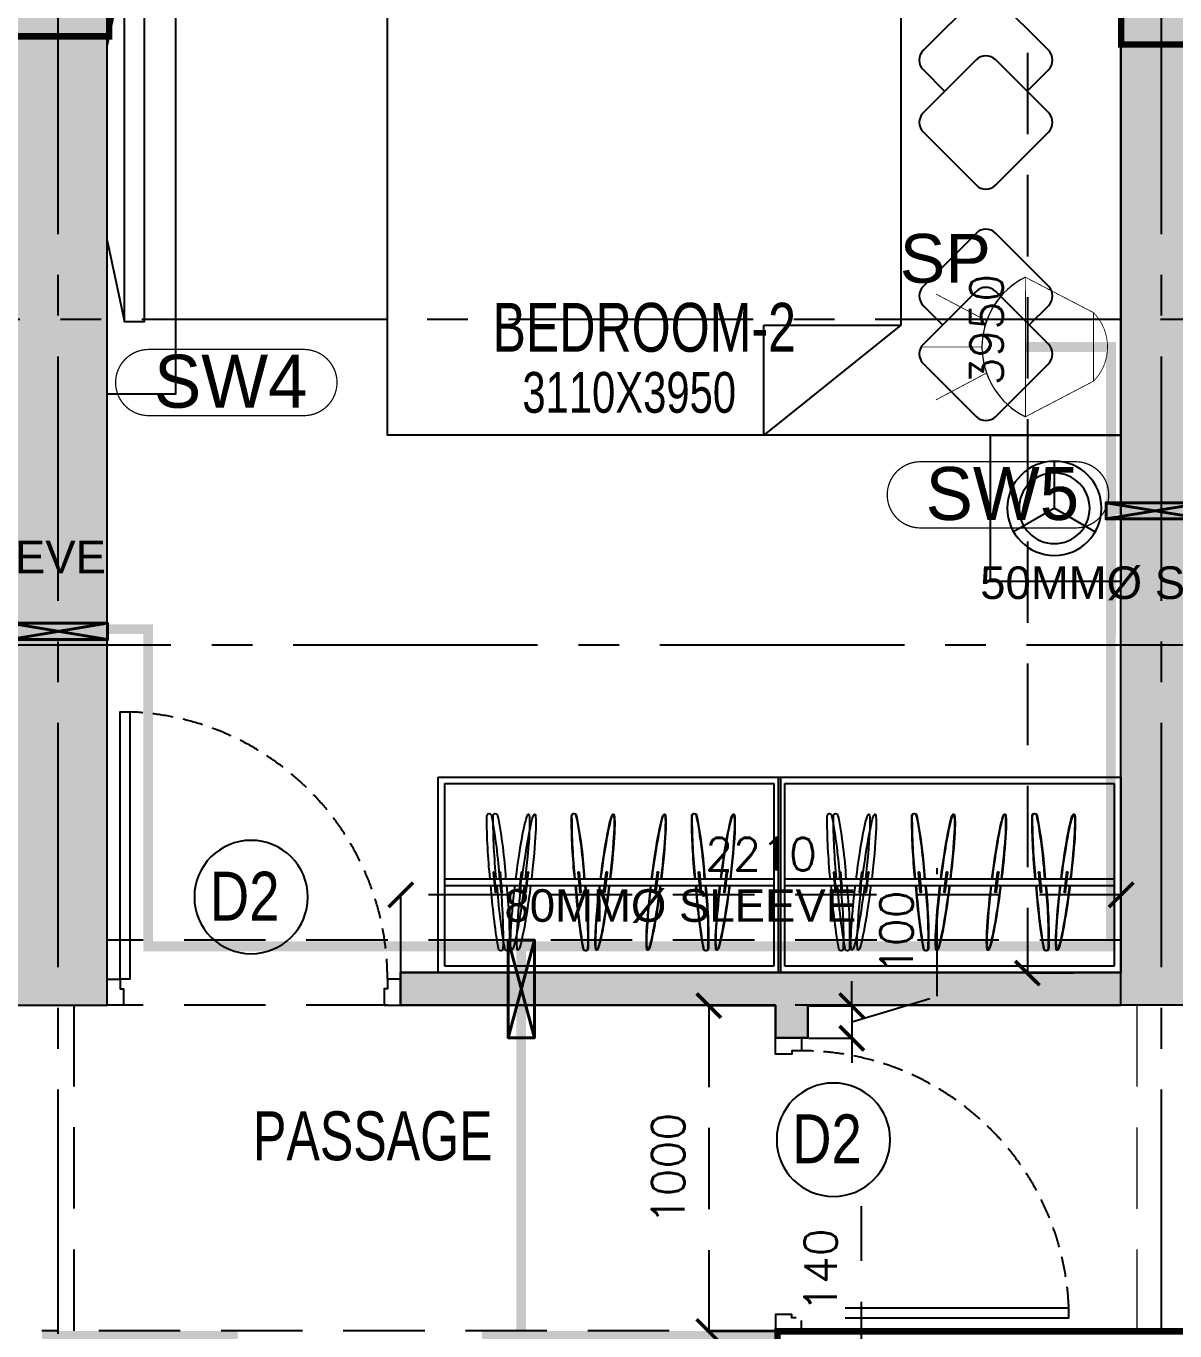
# Model space of a CAD drawing. Header units: millimetres. Extents: x 1135099 to 1230264, y -5736945 to -5695799.
# Drawn here: x 1209802 to 1213327, y -5706300 to -5702295 of the extents above; entities that cross this region are included whole.
import ezdxf
from ezdxf.enums import TextEntityAlignment as Align

# ---------------------------------------------------------------- set-up
doc = ezdxf.new("R2010")
doc.units = ezdxf.units.MM
doc.header["$LTSCALE"] = 1000
doc.header["$MEASUREMENT"] = 0
for name, pattern in [('2BHK-A - BACK$1$AUDIT_D_120904163729-0', [0]), ('2BHK-A - BACK$1$HIDDEN', [0.375, 0.25, -0.125]), ('AUDIT_D_120904163729-0', [0]), ('T8(T9 IS SIMILAR) - DIMENSION & TEXTING$0$( Hidden )', [0.375, 0.25, -0.125]), ('T8(T9 IS SIMILAR) - DIMENSION & TEXTING$0$1', [0]), ('T8(T9 IS SIMILAR) - DIMENSION & TEXTING$0$3BHK-D$0$HIDDEN', [0.375, 0.25, -0.125]), ('T8(T9 IS SIMILAR) - DIMENSION & TEXTING$0$HIDDEN', [0.375, 0.25, -0.125]), ('T8(T9 IS SIMILAR) - DIMENSION & TEXTING$1$AUDIT_D_120904163729-0', [0]), ('T8(T9 IS SIMILAR)$0$$0$HIDDEN', [0.375, 0.25, -0.125]), ('T8(T9 IS SIMILAR)$0$HIDDEN', [0.375, 0.25, -0.125]), ('T8_REFUGE COLUMNS$0$CENTER2', [1.125, 0.75, -0.125, 0.125, -0.125])]:
    doc.linetypes.add(name, pattern=pattern)
doc.layers.get('0').update_dxf_attribs({"linetype": 'AUDIT_D_120904163729-0'})
for name, color, linetype in [('2BHK-A - BACK$0$2BHK-A - FRONT$0$a-furniture', 8, 'Continuous'), ('2BHK-A - BACK$0$A-DOOR-FULL', 2, 'Continuous'), ('2BHK-A - BACK$1$A-HATCH -160', 251, '2BHK-A - BACK$1$AUDIT_D_120904163729-0'), ('T8(T9 IS SIMILAR) - DIMENSION & TEXTING$0$A-DIMENSIONS', 2, 'T8(T9 IS SIMILAR) - DIMENSION & TEXTING$0$HIDDEN'), ('T8(T9 IS SIMILAR) - DIMENSION & TEXTING$0$A-FIRE FIGHTING', 7, 'T8(T9 IS SIMILAR) - DIMENSION & TEXTING$1$AUDIT_D_120904163729-0'), ('T8(T9 IS SIMILAR) - DIMENSION & TEXTING$1$a-window-no', 125, 'Continuous'), ('T8(T9 IS SIMILAR)$0$S-BEAM', 20, 'T8(T9 IS SIMILAR)$0$$0$HIDDEN'), ('T8_REFUGE COLUMNS$0$A-CENTERLINE', 193, 'T8_REFUGE COLUMNS$0$CENTER2'), ('T8_REFUGE COLUMNS$1$A-RCC COLS', 3, 'Continuous'), ('T8_TYPICAL COLUMNS$0$A-RCC COLS', 3, 'Continuous')]:
    doc.layers.add(name, color=color, linetype=linetype)
for name, color, linetype, lineweight in [('2BHK-A - BACK$1$A-WALL- 160', 6, 'Continuous', 30), ('T8(T9 IS SIMILAR) - DIMENSION & TEXTING$0$U-IPD-WS-FIRE', 1, 'Continuous', 40), ('T8(T9 IS SIMILAR) - DIMENSION & TEXTING$0$U-IPD-WS-SP', 1, 'Continuous', 5), ('T8(T9 IS SIMILAR) - DIMENSION & TEXTING$0$U-IPD-WS-TEXT', 7, 'Continuous', 0), ('T8(T9 IS SIMILAR) - DIMENSION & TEXTING$1$a-Text', 4, 'Continuous', 0), ('T8(T9 IS SIMILAR) - DIMENSION & TEXTING$1$a-TEXT -R SIZE', 4, 'Continuous', 0), ('T8(T9 IS SIMILAR)$0$D&W', 8, 'Continuous', 25), ('T8(T9 IS SIMILAR)$0$SCPL BEAM', 191, 'T8(T9 IS SIMILAR)$0$$0$HIDDEN', 13), ('T8_REFUGE COLUMNS$0$A-COLUMN NO size reduce', 81, 'Continuous', 25)]:
    doc.layers.add(name, color=color, linetype=linetype, lineweight=lineweight)
doc.layers.add('A-RERA CARPET AREA', color=30, linetype='Continuous', plot=False)
for name, color, linetype, lineweight, true_color in [('T8(T9 IS SIMILAR) - DIMENSION & TEXTING$0$U-IPD-SP-SLEV-50', 7, 'T8(T9 IS SIMILAR) - DIMENSION & TEXTING$0$3BHK-D$0$HIDDEN', 40, 0x2f0dd9), ('T8(T9 IS SIMILAR) - DIMENSION & TEXTING$0$U-IPD-SP-SLEV-80', 7, 'T8(T9 IS SIMILAR) - DIMENSION & TEXTING$0$1', 40, 0x10d54b), ('T8_REFUGE COLUMNS$1$COL-HATCH', 7, 'Continuous', 25, 0xa3a3a3)]:
    doc.layers.add(name, color=color, linetype=linetype, lineweight=lineweight, true_color=true_color)
doc.styles.add('T8(T9 IS SIMILAR) - DIMENSION & TEXTING$0$arial', font='sanss___.ttf')
doc.styles.add('T8(T9 IS SIMILAR) - DIMENSION & TEXTING$0$Romans 1', font='romans.shx', dxfattribs={"height": 100})
doc.styles.add('T8(T9 IS SIMILAR) - DIMENSION & TEXTING$1$ARIAL ARROW', font='swisscl.ttf')
doc.styles.add('T8(T9 IS SIMILAR) - DIMENSION & TEXTING$1$LODHA STANDERD', font='sanss___.ttf')
doc.styles.add('T8_REFUGE COLUMNS$0$STANDARD', font='GOTHIC.TTF')
doc.dimstyles.new('T8(T9 IS SIMILAR) - DIMENSION & TEXTING$0$ALPINE S', dxfattribs={"dimscale": 0, "dimtxt": 100, "dimasz": 75, "dimexe": 0, "dimexo": 0, "dimgap": 75, "dimtad": 1, "dimdec": 0, "dimzin": 0, "dimdsep": 46, "dimtxsty": 'T8(T9 IS SIMILAR) - DIMENSION & TEXTING$0$Romans 1', "dimblk": 'T8(T9 IS SIMILAR) - DIMENSION & TEXTING$0$_ArchTick', "dimcen": 0.09, "dimclrd": 256, "dimclre": 256, "dimclrt": 7, "dimadec": 0, "dimazin": 0, "dimtfac": 1, "dimtdec": 0, "dimtofl": 0, "dimtmove": 1, "dimatfit": 0, "dimldrblk": 'T8(T9 IS SIMILAR) - DIMENSION & TEXTING$0$_Open90', "dimfxl": 1, "dimtolj": 1, "dimtzin": 0, "dimarcsym": 0})

# ---------------------------------------------------------------- blocks, each defined once
blk = doc.blocks.new('T8(T9 IS SIMILAR) - DIMENSION & TEXTING$1$WINDOW TAG')
at = {"layer": 'T8(T9 IS SIMILAR) - DIMENSION & TEXTING$1$a-window-no'}
blk.add_circle((0, 0), 174.1, dxfattribs=at)
at = {"layer": 'T8(T9 IS SIMILAR) - DIMENSION & TEXTING$1$a-window-no', "style": 'T8(T9 IS SIMILAR) - DIMENSION & TEXTING$1$LODHA STANDERD'}
blk.add_attdef('WINDOW', text='', height=150, dxfattribs=at).set_placement((11.3, 2.8), align=Align.MIDDLE_CENTER)
blk = doc.blocks.new('T8(T9 IS SIMILAR) - DIMENSION & TEXTING$0$_ArchTick')
at = {"color": 0, "linetype": 'ByBlock', "const_width": 0.15}
blk.add_lwpolyline([(-0.5, -0.5), (0.5, 0.5)], dxfattribs=at)
blk = doc.blocks.new('*D486')
at = {"layer": 'T8(T9 IS SIMILAR) - DIMENSION & TEXTING$0$A-DIMENSIONS', "linetype": 'T8(T9 IS SIMILAR) - DIMENSION & TEXTING$0$HIDDEN', "lineweight": -2, "transparency": 16777216}
for p, q in [((1212102.3, -5705301.3), (1211897, -5705301.3)), ((1212102.3, -5706301.3), (1211897, -5706301.3))]:
    blk.add_line(p, q, dxfattribs=at)
at = {"layer": 'T8(T9 IS SIMILAR) - DIMENSION & TEXTING$0$A-DIMENSIONS', "lineweight": -2, "transparency": 16777216}
blk.add_line((1211897, -5705301.3), (1211897, -5706301.3), dxfattribs=at)
at = {"layer": 'T8(T9 IS SIMILAR) - DIMENSION & TEXTING$0$A-DIMENSIONS', "linetype": 'ByBlock', "lineweight": -2, "transparency": 16777216, "xscale": 75, "yscale": 75, "zscale": 75}
for p, rotation in [((1211897, -5705301.3), 90), ((1211897, -5706301.3), 270)]:
    blk.add_blockref('T8(T9 IS SIMILAR) - DIMENSION & TEXTING$0$_ArchTick', p, dxfattribs=dict(at, rotation=rotation))
at = {"layer": 'T8(T9 IS SIMILAR) - DIMENSION & TEXTING$0$A-DIMENSIONS', "color": 7, "linetype": 'ByBlock', "transparency": 16777216, "insert": (1211772, -5705801.3), "char_height": 100, "attachment_point": 5, "rotation": 90, "style": 'T8(T9 IS SIMILAR) - DIMENSION & TEXTING$0$Romans 1'}
blk.add_mtext('\\A1;1000', dxfattribs=at)
blk = doc.blocks.new('T8(T9 IS SIMILAR) - DIMENSION & TEXTING$0$_Open90')
at = {"color": 0, "linetype": 'ByBlock', "lineweight": -2}
for p, q in [((0, 0), (-1, 0)), ((-0.5, 0.5), (0, 0)), ((0, 0), (-0.5, -0.5))]:
    blk.add_line(p, q, dxfattribs=at)
blk = doc.blocks.new('*D487')
at = {"layer": 'T8(T9 IS SIMILAR) - DIMENSION & TEXTING$0$A-DIMENSIONS', "lineweight": -2, "transparency": 16777216}
for p, q in [((1212597.7, -5705272.6), (1212597.7, -5704879.7)), ((1212335.2, -5705301.3), (1212335.2, -5705226.3)), ((1212335.2, -5705351.3), (1212597.7, -5705272.6)), ((1212335.2, -5705301.3), (1212335.2, -5705401.3)), ((1212335.2, -5705401.3), (1212335.2, -5705476.3))]:
    blk.add_line(p, q, dxfattribs=at)
at = {"layer": 'T8(T9 IS SIMILAR) - DIMENSION & TEXTING$0$A-DIMENSIONS', "linetype": 'T8(T9 IS SIMILAR) - DIMENSION & TEXTING$0$HIDDEN', "lineweight": -2, "transparency": 16777216}
for p, q in [((1212202.3, -5705301.3), (1212335.2, -5705301.3)), ((1212202.3, -5705401.3), (1212335.2, -5705401.3))]:
    blk.add_line(p, q, dxfattribs=at)
at = {"layer": 'T8(T9 IS SIMILAR) - DIMENSION & TEXTING$0$A-DIMENSIONS', "linetype": 'ByBlock', "lineweight": -2, "transparency": 16777216, "xscale": 75, "yscale": 75, "zscale": 75}
for p, rotation in [((1212335.2, -5705301.3), 270), ((1212335.2, -5705401.3), 90)]:
    blk.add_blockref('T8(T9 IS SIMILAR) - DIMENSION & TEXTING$0$_ArchTick', p, dxfattribs=dict(at, rotation=rotation))
at = {"layer": 'T8(T9 IS SIMILAR) - DIMENSION & TEXTING$0$A-DIMENSIONS', "color": 7, "linetype": 'ByBlock', "transparency": 16777216, "insert": (1212472.7, -5705076.1), "char_height": 100, "attachment_point": 5, "rotation": 90, "style": 'T8(T9 IS SIMILAR) - DIMENSION & TEXTING$0$Romans 1'}
blk.add_mtext('\\A1;100', dxfattribs=at)
blk = doc.blocks.new('*D488')
at = {"layer": 'T8(T9 IS SIMILAR) - DIMENSION & TEXTING$0$A-DIMENSIONS', "linetype": 'T8(T9 IS SIMILAR) - DIMENSION & TEXTING$0$HIDDEN', "lineweight": -2, "transparency": 16777216}
for p, q in [((1210952.2, -5705201.3), (1210952.2, -5704961)), ((1213161.8, -5705201.3), (1213161.8, -5704961))]:
    blk.add_line(p, q, dxfattribs=at)
at = {"layer": 'T8(T9 IS SIMILAR) - DIMENSION & TEXTING$0$A-DIMENSIONS', "lineweight": -2, "transparency": 16777216}
blk.add_line((1213161.8, -5704961), (1210952.2, -5704961), dxfattribs=at)
at = {"layer": 'T8(T9 IS SIMILAR) - DIMENSION & TEXTING$0$A-DIMENSIONS', "linetype": 'ByBlock', "lineweight": -2, "transparency": 16777216, "xscale": 75, "yscale": 75, "zscale": 75, "rotation": 180}
blk.add_blockref('T8(T9 IS SIMILAR) - DIMENSION & TEXTING$0$_ArchTick', (1210952.2, -5704961), dxfattribs=at)
at = {"layer": 'T8(T9 IS SIMILAR) - DIMENSION & TEXTING$0$A-DIMENSIONS', "linetype": 'ByBlock', "lineweight": -2, "transparency": 16777216, "xscale": 75, "yscale": 75, "zscale": 75}
blk.add_blockref('T8(T9 IS SIMILAR) - DIMENSION & TEXTING$0$_ArchTick', (1213161.8, -5704961), dxfattribs=at)
at = {"layer": 'T8(T9 IS SIMILAR) - DIMENSION & TEXTING$0$A-DIMENSIONS', "color": 7, "linetype": 'ByBlock', "transparency": 16777216, "insert": (1212057, -5704836), "char_height": 100, "attachment_point": 5, "style": 'T8(T9 IS SIMILAR) - DIMENSION & TEXTING$0$Romans 1'}
blk.add_mtext('\\A1;2210', dxfattribs=at)
blk = doc.blocks.new('*D491')
at = {"layer": 'T8(T9 IS SIMILAR) - DIMENSION & TEXTING$0$A-DIMENSIONS', "linetype": 'T8(T9 IS SIMILAR) - DIMENSION & TEXTING$0$HIDDEN', "lineweight": -2, "transparency": 16777216}
for p, q in [((1213016.9, -5701251.3), (1212874.1, -5701251.3)), ((1213016.9, -5705201.3), (1212874.1, -5705201.3))]:
    blk.add_line(p, q, dxfattribs=at)
at = {"layer": 'T8(T9 IS SIMILAR) - DIMENSION & TEXTING$0$A-DIMENSIONS', "lineweight": -2, "transparency": 16777216}
blk.add_line((1212874.1, -5701251.3), (1212874.1, -5705201.3), dxfattribs=at)
at = {"layer": 'T8(T9 IS SIMILAR) - DIMENSION & TEXTING$0$A-DIMENSIONS', "linetype": 'ByBlock', "lineweight": -2, "transparency": 16777216, "xscale": 75, "yscale": 75, "zscale": 75}
for p, rotation in [((1212874.1, -5701251.3), 90), ((1212874.1, -5705201.3), 270)]:
    blk.add_blockref('T8(T9 IS SIMILAR) - DIMENSION & TEXTING$0$_ArchTick', p, dxfattribs=dict(at, rotation=rotation))
at = {"layer": 'T8(T9 IS SIMILAR) - DIMENSION & TEXTING$0$A-DIMENSIONS', "color": 7, "linetype": 'ByBlock', "transparency": 16777216, "insert": (1212749.1, -5703226.3), "char_height": 100, "attachment_point": 5, "rotation": 90, "style": 'T8(T9 IS SIMILAR) - DIMENSION & TEXTING$0$Romans 1'}
blk.add_mtext('\\A1;3950', dxfattribs=at)
blk = doc.blocks.new('T8(T9 IS SIMILAR) - DIMENSION & TEXTING$0$SIDE SPRINKLER')
at = {"layer": 'T8(T9 IS SIMILAR) - DIMENSION & TEXTING$0$U-IPD-WS-SP', "const_width": 3, "elevation": 0}
for points in [[(-6847.2, -87791.6), (-7102.7, -87925.5)], [(-6700.4, -87955.9), (-6510.2, -87854.9)], [(-6683.5, -88053.8), (-6456.1, -88053.8)], [(-6700.2, -88152.7), (-6509.9, -88253.3)], [(-6847.2, -88315.9), (-7102.7, -88183.1)]]:
    blk.add_lwpolyline(points, dxfattribs=at)
for points in [[(-6847.2, -87791.6, 0.000405), (-6846.7, -88316.2, 0.623274), (-6846.7, -87792.3, 0.617961)], [(-7102.7, -87925.2, 0.001274), (-7102.7, -88183.1, -0.409371), (-7102.7, -87925.2, -0.617961)]]:
    blk.add_lwpolyline(points, format="xyb", dxfattribs=at)
at = {"layer": 'T8(T9 IS SIMILAR) - DIMENSION & TEXTING$0$U-IPD-WS-SP'}
for centre, start, end in [((-6975.2, -88053.8), 296.0387, 63.9613), ((-6975.2, -88053.8), 0, 63.9613), ((-6975.2, -88054.2), 296.1316, 0.0929)]:
    blk.add_arc(centre, 291.8, start, end, dxfattribs=at)
blk = doc.blocks.new('T8(T9 IS SIMILAR) - DIMENSION & TEXTING$0$A$C7A147FD6')
at = {"layer": 'T8(T9 IS SIMILAR) - DIMENSION & TEXTING$0$U-IPD-SP-SLEV-50', "linetype": 'ByBlock'}
for points, elevation in [([(5963.1, 11616.6), (5663.1, 11616.6), (5663.1, 11566.6), (5963.1, 11566.6), (5963.1, 11616.6), (5663.1, 11566.6), (5963.1, 11566.6), (5663.1, 11616.6)], -2.9), ([(2600.1, 11246.4), (2300.1, 11246.4), (2300.1, 11196.4), (2600.1, 11196.4), (2600.1, 11246.4), (2300.1, 11196.4), (2600.1, 11196.4), (2300.1, 11246.4)], -0.6)]:
    blk.add_lwpolyline(points, dxfattribs=dict(at, elevation=elevation))
at = {"layer": 'T8(T9 IS SIMILAR) - DIMENSION & TEXTING$0$U-IPD-SP-SLEV-80', "elevation": -1.3}
blk.add_lwpolyline([(3829.3, 10274.2), (3829.3, 9974.2), (3909.3, 9974.2), (3909.3, 10274.2), (3829.3, 10274.2), (3909.3, 9974.2), (3829.3, 9974.2), (3909.3, 10274.2)], dxfattribs=at)
at = {"layer": 'T8(T9 IS SIMILAR) - DIMENSION & TEXTING$0$U-IPD-WS-FIRE', "color": 9, "linetype": 'T8(T9 IS SIMILAR) - DIMENSION & TEXTING$0$( Hidden )', "ltscale": 2, "true_color": 0xafd9aa, "const_width": 30}
for points, elevation in [([(5416.1, 12094.5), (5678.3, 12094.5), (5678.2, 10254.7), (4030.8, 10254.8), (3869.2, 10254.8), (3869.1, 8762.1), (3869.1, 7119), (-58.2, 7119.2), (-58.4, 4440), (-2302, 4440)], -1.3), ([(6327.5, 11596), (5663.8, 11596)], -1.3), ([(2048.3, 11228.2), (2724.5, 11228.2), (2724.5, 10254.8), (3869.2, 10254.8)], -0.6)]:
    blk.add_lwpolyline(points, dxfattribs=dict(at, elevation=elevation))
at = {"layer": 'T8(T9 IS SIMILAR) - DIMENSION & TEXTING$0$U-IPD-WS-FIRE', "xscale": 0.8162240268536691, "yscale": 0.8162240268536691, "zscale": 0.8162240268536691, "rotation": 179.9968069534352}
blk.add_blockref('T8(T9 IS SIMILAR) - DIMENSION & TEXTING$0$SIDE SPRINKLER', (-176.6, -59776.9, -1.3), dxfattribs=at)
at = {"layer": 'T8(T9 IS SIMILAR) - DIMENSION & TEXTING$0$U-IPD-WS-TEXT', "style": 'T8(T9 IS SIMILAR) - DIMENSION & TEXTING$0$arial'}
for s, width, insert, char_height, attachment_point, rotation in [('SP', 0.382, (5030.3, 12441.6, -2), 150, 1, 359.9967), ('50MM%%C SLEEVE', 1876.047, (2595.3, 11499.9, -1), 100, 3, 0.0013), ('50MM%%C SLEEVE', 1876.047, (6356.1, 11421, -1), 100, 3, 0.0013), ('80MM%%C SLEEVE', 1876.047, (4896.6, 10430.1, -0.6), 100, 3, 0.0013)]:
    blk.add_mtext_dynamic_manual_height_columns(s, width=width, gutter_width=0.75, heights=[0], dxfattribs=dict(at, insert=insert, char_height=char_height, attachment_point=attachment_point, rotation=rotation))
blk = doc.blocks.new('*D324')
at = {"layer": 'T8(T9 IS SIMILAR) - DIMENSION & TEXTING$0$A-DIMENSIONS', "lineweight": -2, "transparency": 16777216}
for p, q in [((1212365.1, -5706459.9), (1212365.1, -5705917)), ((1212365.1, -5706599.9), (1212365.1, -5706674.9))]:
    blk.add_line(p, q, dxfattribs=at)
at = {"layer": 'T8(T9 IS SIMILAR) - DIMENSION & TEXTING$0$A-DIMENSIONS', "linetype": 'T8(T9 IS SIMILAR) - DIMENSION & TEXTING$0$HIDDEN', "lineweight": -2, "transparency": 16777216}
for p, q in [((1212262.5, -5706459.9), (1212365.1, -5706459.9)), ((1212262.5, -5706599.9), (1212365.1, -5706599.9))]:
    blk.add_line(p, q, dxfattribs=at)
at = {"layer": 'T8(T9 IS SIMILAR) - DIMENSION & TEXTING$0$A-DIMENSIONS', "linetype": 'ByBlock', "lineweight": -2, "transparency": 16777216, "xscale": 75, "yscale": 75, "zscale": 75}
for p, rotation in [((1212365.1, -5706459.9), 270), ((1212365.1, -5706599.9), 90)]:
    blk.add_blockref('T8(T9 IS SIMILAR) - DIMENSION & TEXTING$0$_ArchTick', p, dxfattribs=dict(at, rotation=rotation))
at = {"layer": 'T8(T9 IS SIMILAR) - DIMENSION & TEXTING$0$A-DIMENSIONS', "color": 7, "linetype": 'ByBlock', "transparency": 16777216, "insert": (1212240.1, -5706113.4), "char_height": 100, "attachment_point": 5, "rotation": 90, "style": 'T8(T9 IS SIMILAR) - DIMENSION & TEXTING$0$Romans 1', "bg_fill": 3, "box_fill_scale": 1.25, "bg_fill_color": 256, "bg_fill_true_color": 13158600, "bg_fill_transparency": 0}
blk.add_mtext('\\A1;140', dxfattribs=at)
blk = doc.blocks.new('T8_REFUGE COLUMNS')
at = {"layer": 'T8_REFUGE COLUMNS$1$COL-HATCH', "linetype": 'ByBlock'}
h = blk.add_hatch(color=256, dxfattribs=at)
h.dxf.hatch_style = 1
h.paths.add_polyline_path([(1210052.1, -5701089.9), (1209752.1, -5701089.9), (1209752.1, -5705299.9), (1210052.1, -5705299.9)])
h = blk.add_hatch(color=256, dxfattribs=at)
h.dxf.hatch_style = 1
h.paths.add_polyline_path([(1213162.1, -5701089.9), (1213412.1, -5701089.9), (1213412.1, -5705299.9), (1213162.1, -5705299.9)])
at = {"layer": 'T8_REFUGE COLUMNS$0$A-CENTERLINE'}
for p, q in [((1209902.1, -5728808.5), (1209902.1, -5698573.6)), ((1213287.1, -5728808.5), (1213287.1, -5698573.6)), ((1214284.1, -5703194.9), (1182156.9, -5703194.9)), ((1218123.2, -5704194.9), (1182156.9, -5704194.9))]:
    blk.add_line(p, q, dxfattribs=at)
at = {"layer": 'T8_REFUGE COLUMNS$0$A-COLUMN NO size reduce', "linetype": 'ByBlock', "const_width": 3.9}
for points in [[(1210179.9, -5703490.4, -1), (1210179.9, -5703287.2), (1210656, -5703287.2, -1), (1210656, -5703490.4)], [(1212547.2, -5703835.1, -1), (1212547.2, -5703631.9), (1213023.6, -5703631.9, -1), (1213023.6, -5703835.1)]]:
    blk.add_lwpolyline(points, format="xyb", close=True, dxfattribs=at)
at = {"layer": 'T8_REFUGE COLUMNS$1$A-RCC COLS', "linetype": 'ByBlock'}
for points in [[(1210052.1, -5701089.9), (1209752.1, -5701089.9), (1209752.1, -5705299.9), (1210052.1, -5705299.9)], [(1213162.1, -5701089.9), (1213412.1, -5701089.9), (1213412.1, -5705299.9), (1213162.1, -5705299.9)]]:
    blk.add_lwpolyline(points, close=True, dxfattribs=at)
at = {"layer": 'T8_REFUGE COLUMNS$0$A-COLUMN NO size reduce', "linetype": 'ByBlock', "char_height": 162.5, "attachment_point": 1, "style": 'T8_REFUGE COLUMNS$0$STANDARD'}
for s, width, insert in [('SW4', 2000.242, (1210196.2, -5703303.5)), ('SW5', 1745.453, (1212563.4, -5703648.1))]:
    blk.add_mtext_dynamic_manual_height_columns(s, width=width, gutter_width=500, heights=[0], dxfattribs=dict(at, insert=insert))
blk = doc.blocks.new('T8_TYPICAL COLUMNS')
at = {"layer": 'T8_TYPICAL COLUMNS$0$A-RCC COLS', "linetype": 'ByBlock'}
blk.add_blockref('T8_REFUGE COLUMNS', (0, 0), dxfattribs=at)
blk = doc.blocks.new('*U742')
for points in [[(0, 0), (0, 820), (-30, 820), (-30, 0)], [(-860, 0), (-820, 0), (-820, -30), (-810, -30), (-810, -80), (-860, -80)], [(40, 0), (0, 0), (0, -30), (-10, -30), (-10, -80), (40, -80)]]:
    blk.add_lwpolyline(points, close=True)
at = {"color": 0, "linetype": 'ByBlock', "ltscale": 0.25}
blk.add_arc((1.2, -0.5), 821.2, 92.373, 179.9653, dxfattribs=at)
blk = doc.blocks.new('*U740')
for points in [[(0, 0), (0, 820), (30, 820), (30, 0)], [(-40, 0), (0, 0), (0, -30), (10, -30), (10, -80), (-40, -80)], [(860, 0), (820, 0), (820, -30), (810, -30), (810, -80), (860, -80)]]:
    blk.add_lwpolyline(points, close=True)
at = {"color": 0, "linetype": 'ByBlock', "ltscale": 0.25}
blk.add_arc((-1.2, -0.5), 821.2, 0.0347, 87.627, dxfattribs=at)
blk = doc.blocks.new('2BHK-A - BACK$0$2BHK-A - FRONT$0$A$C6E931037')
at = {"color": 0, "linetype": 'ByBlock'}
for p, q in [((1050, 600), (0, 600)), ((0, 600), (0, 0)), ((1030, 580), (20, 580)), ((20, 580), (20, 20)), ((1030, 20), (1030, 580)), ((1050, 0), (1050, 600)), ((1029, 287.5), (19, 287.5)), ((169.2, 247.5), (161.9, 307.1)), ((170.8, 247.5), (163.5, 307.1)), ((164.9, 307.5), (172.2, 247.9)), ((166.5, 307.5), (173.8, 247.9)), ((242.4, 247.6), (247.7, 307.4)), ((244, 247.6), (249.2, 307.4)), ((250.7, 307.1), (245.4, 247.4)), ((252.2, 307.1), (247, 247.4)), ((381.4, 247.5), (374, 307.1)), ((374, 307.1), (374, 307.1)), ((382.9, 247.5), (375.6, 307.1)), ((375.6, 307.1), (375.6, 307.1)), ((377, 307.5), (377, 307.5)), ((377, 307.5), (384.3, 247.9)), ((378.6, 307.5), (378.6, 307.5)), ((378.6, 307.5), (385.9, 247.9)), ((538.2, 247.5), (530.9, 307.1)), ((539.8, 247.5), (532.4, 307.1)), ((533.9, 307.5), (541.2, 247.9)), ((535.4, 307.5), (542.7, 247.9)), ((611.4, 247.6), (616.6, 307.4)), ((612.9, 247.6), (618.2, 307.4)), ((619.6, 307.1), (614.4, 247.4)), ((621.2, 307.1), (615.9, 247.4)), ((780.2, 247.5), (772.9, 307.1)), ((775.8, 307.5), (783.1, 247.9)), ((799.4, 247.5), (792.1, 307.1)), ((795.1, 307.5), (802.4, 247.9)), ((853.4, 247.6), (858.6, 307.4)), ((861.6, 307.1), (856.3, 247.4)), ((872.6, 247.6), (877.8, 307.4)), ((880.8, 307.1), (875.6, 247.4)), ((1030, 267.5), (20, 267.5)), ((381.4, 247.5), (381.4, 247.5)), ((382.9, 247.5), (382.9, 247.5)), ((384.3, 247.9), (384.3, 247.9)), ((385.9, 247.9), (385.9, 247.9)), ((0, 0), (1050, 0)), ((20, 20), (1030, 20))]:
    blk.add_line(p, q, dxfattribs=at)
for centre, radius, start, end in [((1679.1, 203.5), 1449.3, 168.9432, 176.6792), ((1680.7, 203.5), 1449.3, 168.9432, 176.6792), ((263.6, 481.1), 6.91, 353.3258, 176.6742), ((265.2, 481.1), 6.91, 353.3258, 176.6742), ((2048.1, 203.5), 1449.3, 168.9432, 176.6792), ((2049.6, 203.5), 1449.3, 168.9432, 176.6792), ((632.6, 481.1), 6.91, 353.3258, 176.6742), ((634.1, 481.1), 6.91, 353.3258, 176.6742), ((2290, 203.5), 1449.3, 168.9432, 176.6792), ((2309.3, 203.5), 1449.3, 168.9432, 176.6792), ((874.5, 481.1), 6.91, 353.3258, 176.6742), ((893.8, 481.1), 6.91, 353.3258, 176.6742), ((-1659.6, 483.1), 1930.1, 354.1834, 359.9166), ((-1658.1, 483.1), 1930.1, 354.1834, 359.9166), ((-1290.6, 483.1), 1930.1, 354.1834, 359.9166), ((-1289.1, 483.1), 1930.1, 354.1834, 359.9166), ((-1048.7, 483.1), 1930.1, 354.1834, 359.9166), ((-1029.4, 483.1), 1930.1, 354.1834, 359.9166), ((163.4, 307.3), 1.5, 7, 187), ((165, 307.3), 1.5, 7, 187), ((249.2, 307.3), 1.5, 355, 175), ((250.7, 307.3), 1.5, 355, 175), ((375.5, 307.3), 1.5, 7, 187), ((377.1, 307.3), 1.5, 7, 187), ((532.4, 307.3), 1.5, 7, 187), ((533.9, 307.3), 1.5, 7, 187), ((618.1, 307.3), 1.5, 355, 175), ((619.7, 307.3), 1.5, 355, 175), ((774.3, 307.3), 1.5, 7, 187), ((793.6, 307.3), 1.5, 7, 187), ((860.1, 307.3), 1.5, 355, 175), ((879.3, 307.3), 1.5, 355, 175), ((170.7, 247.7), 1.5, 187, 7), ((172.3, 247.7), 1.5, 187, 7), ((1671.5, 107.8), 1450.8, 173.6789, 181.3108), ((1673.1, 107.8), 1450.8, 173.6789, 181.3108), ((-1666, 397), 1928.2, 350.3383, 356.1495), ((-1664.5, 397), 1928.2, 350.3383, 356.1495), ((243.9, 247.5), 1.5, 175, 355), ((245.5, 247.5), 1.5, 175, 355), ((382.8, 247.7), 1.5, 187, 7), ((384.4, 247.7), 1.5, 187, 7), ((539.7, 247.7), 1.5, 187, 7), ((541.2, 247.7), 1.5, 187, 7), ((2040.5, 107.8), 1450.8, 173.6789, 181.3108), ((2042, 107.8), 1450.8, 173.6789, 181.3108), ((-1297, 397), 1928.2, 350.3383, 356.1495), ((-1295.5, 397), 1928.2, 350.3383, 356.1495), ((612.9, 247.5), 1.5, 175, 355), ((614.4, 247.5), 1.5, 175, 355), ((781.7, 247.7), 1.5, 187, 7), ((800.9, 247.7), 1.5, 187, 7), ((2282.4, 107.8), 1450.8, 173.6789, 181.3108), ((-1055.1, 397), 1928.2, 350.3383, 356.1495), ((2301.7, 107.8), 1450.8, 173.6789, 181.3108), ((854.8, 247.5), 1.5, 175, 355), ((-1035.8, 397), 1928.2, 350.3383, 356.1495), ((874.1, 247.5), 1.5, 175, 355), ((228, 73.8), 6.91, 173.3258, 356.6742), ((229.5, 73.8), 6.91, 173.3258, 356.6742), ((596.9, 73.8), 6.91, 173.3258, 356.6742), ((598.5, 73.8), 6.91, 173.3258, 356.6742), ((838.9, 73.8), 6.91, 173.3258, 356.6742), ((858.1, 73.8), 6.91, 173.3258, 356.6742)]:
    blk.add_arc(centre, radius, start, end, dxfattribs=at)
for centre, start_param, end_param in [((169.2, 272.7), -1.509644, 1.493508), ((170.7, 272.7), -1.509644, 1.493508), ((381.3, 272.7), -1.509644, 1.493508), ((382.8, 272.7), -1.509644, 1.493508), ((538.1, 272.7), -1.509644, 1.493508), ((539.7, 272.7), -1.509644, 1.493508), ((780.1, 272.7), -1.509644, 1.493508), ((799.3, 272.7), -1.509644, 1.493508), ((168, 282.7), 1.633749, 4.633301), ((169.5, 282.7), 1.633749, 4.633301), ((380.1, 282.7), 1.633749, 4.633301), ((381.6, 282.7), 1.633749, 4.633301), ((536.9, 282.7), 1.633749, 4.633301), ((538.5, 282.7), 1.633749, 4.633301), ((778.9, 282.7), 1.633749, 4.633301), ((798.1, 282.7), 1.633749, 4.633301)]:
    blk.add_ellipse(centre, major_axis=(-26.2, 213.6), ratio=0.065707, start_param=start_param, end_param=end_param, dxfattribs=at)
blk = doc.blocks.new('2BHK-A - BACK$0$2BHK-A - FRONT$0$a bed')
at = {"color": 0, "linetype": 'ByBlock', "extrusion": (1.06338e-09, -0.000260045, 1)}
for q in [(78.6, 2497.2), (328.9, 2497.3), (203.8, 2280.5)]:
    blk.add_line((203.8, 2425), q, dxfattribs=at)
at = {"color": 0, "linetype": 'ByBlock'}
for p, q in [((675, 2200, 0), (675, 737.5, 0)), ((221.8, 1867.4, 0), (383.5, 2029, 0)), ((444.1, 2029, 0), (605.8, 1867.4, 0)), ((334.7, 1693.9, 0), (221.8, 1806.8, 0)), ((605.8, 1806.8, 0), (492.9, 1693.9, 0)), ((221.8, 1581, 0), (383.5, 1742.6, 0)), ((444.1, 1742.6, 0), (605.8, 1581, 0)), ((221.8, 1389.8, 0), (383.5, 1551.4, 0)), ((444.1, 1551.4, 0), (605.8, 1389.8, 0)), ((287.1, 1455.1, 0), (221.8, 1520.4, 0)), ((605.8, 1520.4, 0), (540.5, 1455.1, 0)), ((383.5, 1167.5, 0), (221.8, 1329.2, 0)), ((605.8, 1329.2, 0), (444.1, 1167.5, 0)), ((221.8, 857.3, 0), (383.5, 1019, 0)), ((444.1, 1019, 0), (605.8, 857.3, 0)), ((221.8, 679, 0), (383.5, 840.6, 0)), ((444.1, 840.6, 0), (605.8, 679, 0)), ((280.7, 737.9, 0), (221.8, 796.7, 0)), ((605.8, 796.7, 0), (546.9, 737.9, 0)), ((1095.6, 737.5, 0), (675, 737.5, 0)), ((675, 737.5, 0), (1095.6, 400, 0)), ((1095.6, 400, 0), (1095.6, 737.5, 0)), ((383.5, 456.7, 0), (221.8, 618.4, 0)), ((605.8, 618.4, 0), (444.1, 456.7, 0)), ((56.3, 400, 0), (506.3, 400, 0))]:
    blk.add_line(p, q, dxfattribs=at)
at = {"color": 0, "linetype": 'ByBlock', "extrusion": (1.06338e-09, 0.000260045, 1)}
for q in [(203.8, 319.5), (78.6, 102.8), (328.9, 102.7)]:
    blk.add_line((203.8, 175), q, dxfattribs=at)
at = {"color": 0, "linetype": 'ByBlock'}
for points in [[(0, 2200), (0, 2650), (400, 2650), (400, 2200)], [(0, 400), (0, -50), (400, -50), (400, 400)]]:
    blk.add_lwpolyline(points, close=True, dxfattribs=at)
blk.add_lwpolyline([(0, 400), (2250, 400), (2250, 2200), (0, 2200), (0, 400)], dxfattribs=at)
at = {"color": 0, "linetype": 'ByBlock', "extrusion": (1.06338e-09, -0.000260045, 1)}
for radius in [144.5, 108.4]:
    blk.add_circle((203.8, 2425, -0.6), radius, dxfattribs=at)
at = {"color": 0, "linetype": 'ByBlock', "extrusion": (1.06338e-09, 0.000260045, 1)}
for radius in [144.5, 108.4]:
    blk.add_circle((203.8, 175, 0), radius, dxfattribs=at)
at = {"color": 0, "linetype": 'ByBlock', "extrusion": (7.42612e-06, -2.34658e-07, -1)}
for centre, major_axis, start_param, end_param in [((417.2, 2002.1, 0), (-26.9, 26.9, 0), 6.283185, 7.853982), ((252.2, 1837.1, 0.7), (-30.3, 30.3, 0), 4.712389, 6.283185), ((575.4, 1837.1, 0.7), (30.3, 30.3, 0), 0, 1.570796), ((413.8, 1712.3, 0.7), (-30.3, 30.3, 0), 6.283185, 7.853982), ((252.2, 1550.7, 0.7), (30.3, 30.3, 0), 3.141593, 4.712389), ((413.8, 1521.1, 0.7), (30.3, 30.3, 0), 4.712389, 6.283185), ((575.4, 1550.7, 0.7), (30.3, 30.3, 0), 0, 1.570796), ((252.2, 1359.5, 0.7), (-30.3, 30.3, 0), 4.712389, 6.283185), ((575.4, 1359.5, 0.7), (-30.3, 30.3, 0), 1.570796, 3.141593), ((413.8, 1197.8, 0.7), (-30.3, 30.3, 0), 3.141593, 4.712389), ((413.8, 988.7, 0.7), (30.3, 30.3, 0), 4.712389, 6.283185), ((252.2, 827, 0.7), (30.3, 30.3, 0), 3.141593, 4.712389), ((413.8, 810.3, 0.7), (30.3, 30.3, 0), 4.712389, 6.283185), ((575.4, 827, 0.7), (-30.3, 30.3, 0), 1.570796, 3.141593), ((252.2, 648.7, 0.7), (-30.3, 30.3, 0), 4.712389, 6.283185), ((575.4, 648.7, 0.7), (-30.3, 30.3, 0), 1.570796, 3.141593), ((413.8, 487.1, 0.7), (30.3, 30.3, 0), 1.570796, 3.141593)]:
    blk.add_ellipse(centre, major_axis=major_axis, ratio=1, start_param=start_param, end_param=end_param, dxfattribs=at)
blk = doc.blocks.new('2BHK-A - BACK$0$2BHK-A - FRONT$0$A$C7BF77BFD')
at = {"layer": '2BHK-A - BACK$0$2BHK-A - FRONT$0$a-furniture'}
for p, q in [((-300, 1078.1), (-246.9, 1328.1)), ((-300, 1078.1), (-300, 478.1)), ((-246.9, 228.1), (-300, 478.1))]:
    blk.add_line(p, q, dxfattribs=at)
for points in [[(-300, 1550), (-300, 0), (-90, 0), (-90, 1550)], [(-246.9, 228.1), (-186.9, 228.1), (-186.9, 1328.1), (-246.9, 1328.1)]]:
    blk.add_lwpolyline(points, close=True, dxfattribs=at)
blk = doc.blocks.new('2BHK-A - BACK')
at = {"layer": '2BHK-A - BACK$1$A-HATCH -160', "linetype": 'ByBlock'}
h = blk.add_hatch(dxfattribs=at)
h.set_pattern_fill('ZIGZAG', color=256, scale=250)
h.set_pattern_definition([(9e-15, (-0.22, 0.45), (31.25, 31.25), [31.25, -31.25]), (90, (31.03, 0.45), (-31.25, 31.25), [31.25, -31.25])])
h.paths.add_polyline_path([(1196642.1, -5706299.9), (1198342.2, -5706299.9), (1198342.2, -5706399.9), (1196642.1, -5706399.9)])
h.paths.add_polyline_path([(1199382.6, -5705299.9), (1199382.6, -5705199.9), (1201592.2, -5705199.9), (1201592.2, -5705299.9), (1200442.1, -5705299.9), (1200442.1, -5705399.9), (1200342.1, -5705399.9), (1200342.1, -5705299.9)])
h.paths.add_polyline_path([(1200442.1, -5706399.9), (1201341.8, -5706399.9), (1201341.8, -5706299.9), (1200442.1, -5706299.9)])
h.paths.add_polyline_path([(1202091.8, -5706299.9), (1202691.8, -5706299.9), (1202691.8, -5706399.9), (1202091.8, -5706399.9)])
h.paths.add_polyline_path([(1204892.1, -5708749.5), (1204992.1, -5708749.5), (1204992.1, -5707999.9), (1204892.1, -5707999.9)])
h.paths.add_polyline_path([(1204892.1, -5709649.5), (1204992.1, -5709649.5), (1204992.1, -5710549.5), (1204892.1, -5710549.5)])
h.paths.add_polyline_path([(1200142, -5708600.5), (1200257, -5708600.5), (1200257.1, -5708700.5), (1200042, -5708700.5), (1200042, -5708099.9), (1200142, -5708099.9)])
h.paths.add_polyline_path([(1202792.1, -5701189.9), (1203427.1, -5701189.9), (1203427.1, -5701089.9), (1202792.1, -5701089.9)])
at = {"layer": '2BHK-A - BACK$1$A-WALL- 160', "linetype": 'ByBlock'}
for p, q in [((1199382.6, -5705199.9), (1201592.2, -5705199.9)), ((1201592.2, -5705299.9), (1201592.2, -5705199.9)), ((1199382.6, -5705299.9), (1200342.1, -5705299.9)), ((1200342.1, -5705399.9), (1200342.1, -5705299.9)), ((1200442.1, -5705299.9), (1201592.2, -5705299.9)), ((1200442.1, -5705299.9), (1200442.1, -5705399.9)), ((1200442.1, -5705399.9), (1200342.1, -5705399.9))]:
    blk.add_line(p, q, dxfattribs=at)
at = {"layer": '2BHK-A - BACK$0$2BHK-A - FRONT$0$a-furniture', "extrusion": (4.84058e-05, 0.000523293, 1), "rotation": 359.9999999999999}
blk.add_blockref('2BHK-A - BACK$0$2BHK-A - FRONT$0$a bed', (1199382.4, -5703949.1, -2925.6), dxfattribs=at)
at = {"layer": '2BHK-A - BACK$0$2BHK-A - FRONT$0$a-furniture', "extrusion": (0.000159294, -0.000512155, 1), "rotation": 180.0000000092683}
blk.add_blockref('2BHK-A - BACK$0$2BHK-A - FRONT$0$A$C7BF77BFD', (1202192.1, -5701874, 3114.6), dxfattribs=at)
at = {"layer": '2BHK-A - BACK$0$2BHK-A - FRONT$0$a-furniture', "extrusion": (0.000159294, -0.000512155, 1)}
for p in [(1199382.6, -5705199, 3113), (1200426.6, -5705199, 3113.2)]:
    blk.add_blockref('2BHK-A - BACK$0$2BHK-A - FRONT$0$A$C6E931037', p, dxfattribs=at)
at = {"layer": '2BHK-A - BACK$0$A-DOOR-FULL', "linetype": '2BHK-A - BACK$1$HIDDEN', "xscale": -1}
blk.add_blockref('*U740', (1202452.2, -5705219.9), dxfattribs=at)
at = {"layer": '2BHK-A - BACK$0$A-DOOR-FULL', "linetype": '2BHK-A - BACK$1$HIDDEN', "xscale": -1, "rotation": 90}
blk.add_blockref('*U742', (1200362.1, -5706259.9), dxfattribs=at)
blk = doc.blocks.new('T8(T9 IS SIMILAR)')
at = {"layer": 'T8(T9 IS SIMILAR)$0$S-BEAM'}
for p, q in [((1213163.3, -5705100.1), (1210052, -5705100.1)), ((1209951.7, -5706299.4, 0.1), (1209951.7, -5705300)), ((1213163.3, -5705300.1), (1210056.8, -5705300.1, -0.5)), ((1215901.8, -5706299.4), (1209852.1, -5706299.4))]:
    blk.add_line(p, q, dxfattribs=at)
at = {"layer": 'T8(T9 IS SIMILAR)$0$SCPL BEAM', "linetype": 'T8(T9 IS SIMILAR)$0$HIDDEN'}
blk.add_line((1213211.7, -5705300, -0.1), (1213211.7, -5706299.7, -0.1), dxfattribs=at)
at = {"layer": 'T8(T9 IS SIMILAR)$0$D&W', "linetype": 'ByBlock'}
blk.add_blockref('T8_TYPICAL COLUMNS', (0, 0), dxfattribs=at)
at = {"layer": 'T8(T9 IS SIMILAR)$0$D&W', "linetype": 'ByBlock', "xscale": -1}
blk.add_blockref('2BHK-A - BACK', (2412544.6, 0), dxfattribs=at)
blk = doc.blocks.new('T8(T9 IS SIMILAR) - DIMENSION & TEXTING')
at = {"layer": 'T8(T9 IS SIMILAR) - DIMENSION & TEXTING$0$A-FIRE FIGHTING', "linetype": 'ByBlock'}
blk.add_blockref('T8(T9 IS SIMILAR) - DIMENSION & TEXTING$0$A$C7A147FD6', (1207452.3, -5715374), dxfattribs=at)
at = {"layer": 'T8(T9 IS SIMILAR) - DIMENSION & TEXTING$1$a-window-no'}
ref = blk.add_blockref('T8(T9 IS SIMILAR) - DIMENSION & TEXTING$1$WINDOW TAG', (1210492.7, -5704967.9), dxfattribs=dict(at, xscale=-1))
ref.add_attrib('WINDOW', 'D2', dxfattribs={"height": 150, "style": 'T8(T9 IS SIMILAR) - DIMENSION & TEXTING$1$LODHA STANDERD', "width": 0.8}).set_placement((1210472.8, -5704965.1), align=Align.MIDDLE_CENTER)
ref = blk.add_blockref('T8(T9 IS SIMILAR) - DIMENSION & TEXTING$1$WINDOW TAG', (1212279.2, -5705712.8), dxfattribs=dict(at, xscale=-1))
ref.add_attrib('WINDOW', 'D2', dxfattribs={"height": 150, "style": 'T8(T9 IS SIMILAR) - DIMENSION & TEXTING$1$LODHA STANDERD', "width": 0.8}).set_placement((1212259.3, -5705710), align=Align.MIDDLE_CENTER)
at = {"layer": 'T8(T9 IS SIMILAR) - DIMENSION & TEXTING$1$a-Text', "style": 'T8(T9 IS SIMILAR) - DIMENSION & TEXTING$1$ARIAL ARROW'}
for s, p in [('BEDROOM-2', (1211233.1, -5703294.1)), ('PASSAGE', (1210498.6, -5705775.8))]:
    blk.add_text(s, height=150, dxfattribs=at).set_placement(p)
at = {"layer": 'T8(T9 IS SIMILAR) - DIMENSION & TEXTING$1$a-TEXT -R SIZE', "color": 2, "style": 'T8(T9 IS SIMILAR) - DIMENSION & TEXTING$1$ARIAL ARROW'}
blk.add_text('3110X3950', height=125, dxfattribs=at).set_placement((1211324.9, -5703481.3))
at = {"layer": 'T8(T9 IS SIMILAR) - DIMENSION & TEXTING$0$A-DIMENSIONS', "linetype": 'ByBlock'}
for base, p1, p2, angle, picture, middle in [((1212874.1, -5705201.3), (1213016.9, -5701251.3), (1213016.9, -5705201.3), 270, '*D491', (1212749.1, -5703226.3)), ((1210952.2, -5704961), (1213161.8, -5705201.3), (1210952.2, -5705201.3), 180, '*D488', (1212057, -5704836)), ((1212335.2, -5705401.3), (1212202.3, -5705301.3), (1212202.3, -5705401.3), 270, '*D487', (1212472.7, -5705197.6)), ((1211897, -5706301.3), (1212102.3, -5705301.3), (1212102.3, -5706301.3), 270, '*D486', (1211772, -5705801.3))]:
    dim = blk.add_linear_dim(base=base, p1=p1, p2=p2, angle=angle, dimstyle='T8(T9 IS SIMILAR) - DIMENSION & TEXTING$0$ALPINE S', override={"dimscale": 1, "dimfxl": 5, "dimarcsym": 1}, dxfattribs=at)
    dim.commit()
    dim.dimension.update_dxf_attribs({"geometry": picture, "text_midpoint": middle})
dim = blk.add_linear_dim(base=(1212365.1, -5706459.9), p1=(1212262.5, -5706599.9), p2=(1212262.5, -5706459.9), angle=90, dimstyle='T8(T9 IS SIMILAR) - DIMENSION & TEXTING$0$ALPINE S', override={"dimscale": 1, "dimtmove": 0, "dimfxl": 5, "dimtfill": 1, "dimarcsym": 1}, dxfattribs=at)
dim.commit()
dim.dimension.update_dxf_attribs({"geometry": '*D324', "text_midpoint": (1212365.1, -5706113.4), "dimtype": 128})

msp = doc.modelspace()

# ---------------------------------------------------------------- linework, layer by layer
at = {"layer": 'A-RERA CARPET AREA', "const_width": 20, "elevation": 0.3}
msp.add_lwpolyline([(1206357.1, -5710750.6), (1207457.2, -5710750.6), (1207457.2, -5710550.6), (1210812.5, -5710550.5), (1210812.5, -5708100.3), (1211628.1, -5708100.3), (1211628.1, -5707850.6), (1212107.3, -5707850.6), (1212107.4, -5706301.1), (1213457.1, -5706301.1), (1213457.1, -5707851.4), (1215907.3, -5707851.5), (1215907.3, -5706301), (1216807.7, -5706300.9), (1216807.6, -5702350.9), (1213161.9, -5702350.9), (1213161.9, -5701252), (1210057.2, -5701252), (1210057.2, -5702326), (1209282.4, -5702326), (1209282.3, -5702166), (1206657.2, -5702166), (1206657.2, -5702166), (1206357.2, -5702166)], close=True, dxfattribs=at)

# ---------------------------------------------------------------- next in the draw order: block references
at = {"linetype": 'ByBlock'}
msp.add_blockref('T8(T9 IS SIMILAR)', (-1.4, 0.2, -0.6), dxfattribs=at)

# ---------------------------------------------------------------- next in the draw order: block references
msp.add_blockref('T8(T9 IS SIMILAR) - DIMENSION & TEXTING', (0, 0), dxfattribs=at)

doc.saveas('drawing.dxf')
